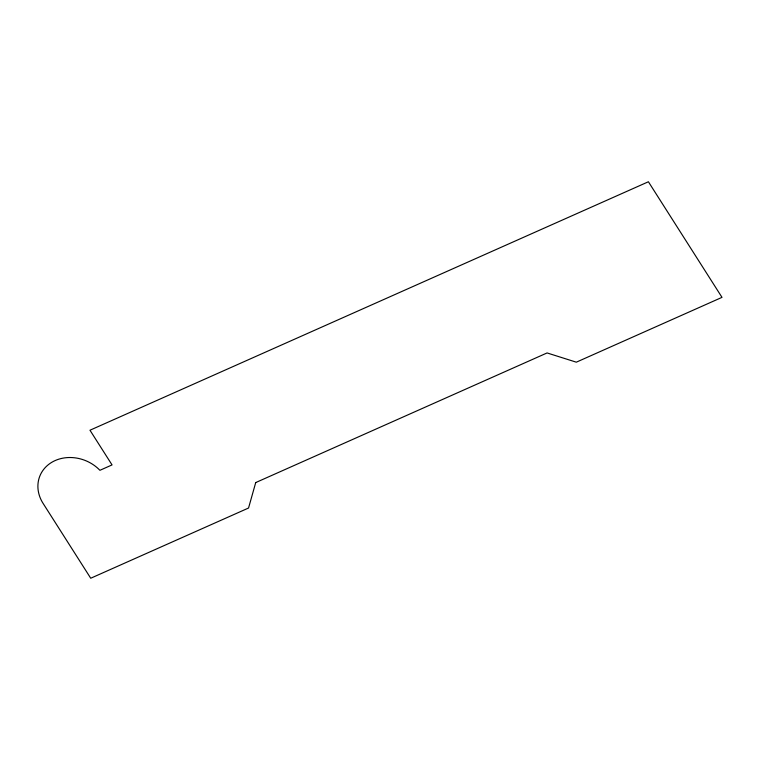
<?xml version="1.0" encoding="UTF-8"?>
<svg xmlns="http://www.w3.org/2000/svg" width="760" height="760" viewBox="0 0 760 760"><rect width="100%" height="100%" fill="white"/><g stroke="black" fill="none" stroke-linecap="round" stroke-linejoin="round"><path stroke-width="1.14" d="M255.721 482.572L248.548 508.022L90.725 578.236L43.596 504.193A36.613 31.445 22.6 0 1 51.68 462.365A36.613 31.445 22.6 0 1 99.912 470.307L112.052 464.911L89.974 430.226L648.403 181.763L722 297.359L576.317 362.178L547.077 352.944L255.721 482.572"/></g></svg>
